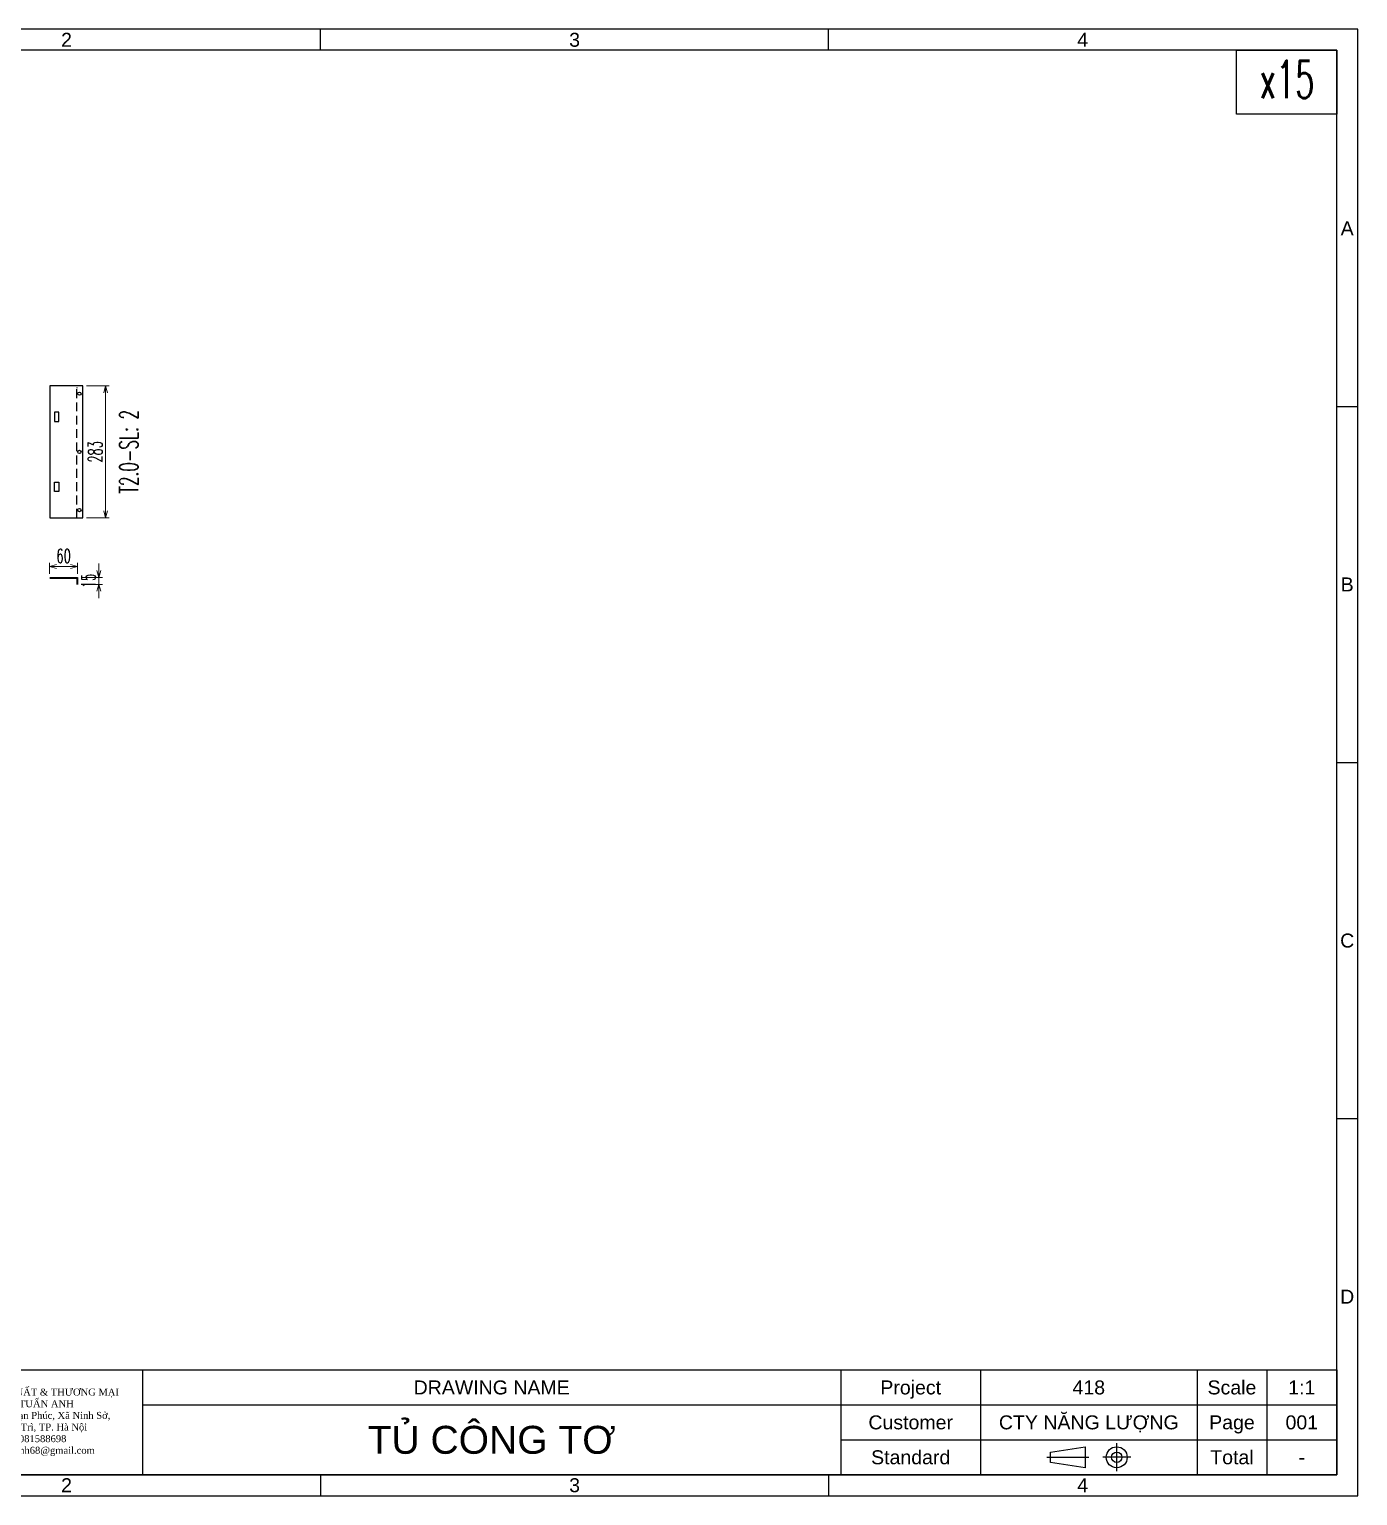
# Model space of a CAD drawing. Header units: millimetres. Extents: x -33730 to 17150, y -76829 to -27437.
# Drawn here: x 14297 to 17150, y -34348 to -31198 of the extents above; entities that cross this region are included whole.
import ezdxf
from ezdxf.enums import TextEntityAlignment as Align

# ---------------------------------------------------------------- set-up
doc = ezdxf.new("R2010")
doc.units = ezdxf.units.MM
doc.header["$LTSCALE"] = 3
doc.linetypes.add('HIDDEN', pattern=[9.525, 6.35, -3.175])
for name, color, linetype in [('@.HIDDEN', 8, 'HIDDEN'), ('@.TEXT', 7, 'Continuous'), ('@.VISIBLE', 7, 'Continuous')]:
    doc.layers.add(name, color=color, linetype=linetype)
doc.styles.add('Ann_w01', font='romans.shx', dxfattribs={"width": 0.6, "bigfont": 'chineset.shx'})
doc.styles.add('Arial', font='arial.ttf')
doc.dimstyles.new('Dim 01_SC15', dxfattribs={"dimscale": 15, "dimtxt": 2, "dimasz": 1, "dimexe": 0.5, "dimexo": 0.5, "dimgap": 0.5, "dimtad": 1, "dimdec": 1, "dimzin": 12, "dimdsep": 46, "dimtxsty": 'Ann_w01', "dimblk": 'OPEN30', "dimcen": 1.5, "dimclrd": 6, "dimclre": 6, "dimclrt": 3, "dimazin": 3, "dimtm": 1e-09, "dimtfac": 1, "dimtdec": 1, "dimtix": 1, "dimtmove": 0, "dimatfit": 3, "dimldrblk": 'OPEN30', "dimfxl": 1, "dimtolj": 1, "dimlwd": 0, "dimlwe": 0, "dimarcsym": 0})

# ---------------------------------------------------------------- blocks, each defined once
blk = doc.blocks.new('_Open30')
at = {"color": 0, "linetype": 'ByBlock', "lineweight": -2}
for p, q in [((-1, 0.27), (0, 0)), ((0, 0), (-1, -0.27)), ((0, 0), (-1, 0))]:
    blk.add_line(p, q, dxfattribs=at)
blk = doc.blocks.new('*D300')
at = {"layer": '@.VISIBLE', "color": 6, "lineweight": 0, "transparency": 16777216}
for p, q in [((14340.6, -32367.4), (14340.6, -32344)), ((14400.6, -32367.4), (14400.6, -32344)), ((14385.6, -32351.5), (14355.6, -32351.5))]:
    blk.add_line(p, q, dxfattribs=at)
at = {"layer": 'Defpoints', "color": 0, "transparency": 16777216}
for p in [(14340.6, -32351.5), (14340.6, -32374.9), (14400.6, -32374.9)]:
    blk.add_point(p, dxfattribs=at)
at = {"layer": '@.VISIBLE', "color": 6, "lineweight": 0, "transparency": 16777216, "xscale": 15, "yscale": 15, "zscale": 15, "rotation": 180}
blk.add_blockref('_Open30', (14340.6, -32351.5), dxfattribs=at)
at = {"layer": '@.VISIBLE', "color": 6, "lineweight": 0, "transparency": 16777216, "xscale": 15, "yscale": 15, "zscale": 15}
blk.add_blockref('_Open30', (14400.6, -32351.5), dxfattribs=at)
at = {"layer": '@.VISIBLE', "color": 3, "transparency": 16777216, "insert": (14370.6, -32329), "char_height": 30, "attachment_point": 5, "style": 'Ann_w01'}
blk.add_mtext('\\A1;60', dxfattribs=at)
blk = doc.blocks.new('*D301')
at = {"layer": '@.VISIBLE', "color": 6, "lineweight": 0, "transparency": 16777216}
for p, q in [((14446.3, -32359.9), (14446.3, -32344.9)), ((14408.1, -32374.9), (14453.8, -32374.9)), ((14446.3, -32374.9), (14446.3, -32389.9)), ((14408.1, -32389.9), (14453.8, -32389.9)), ((14446.3, -32404.9), (14446.3, -32419.9))]:
    blk.add_line(p, q, dxfattribs=at)
at = {"layer": 'Defpoints', "color": 0, "transparency": 16777216}
for p in [(14400.6, -32374.9), (14400.6, -32389.9), (14446.3, -32389.9)]:
    blk.add_point(p, dxfattribs=at)
at = {"layer": '@.VISIBLE', "color": 6, "lineweight": 0, "transparency": 16777216, "xscale": 15, "yscale": 15, "zscale": 15}
for p, rotation in [((14446.3, -32374.9), 270), ((14446.3, -32389.9), 90)]:
    blk.add_blockref('_Open30', p, dxfattribs=dict(at, rotation=rotation))
at = {"layer": '@.VISIBLE', "color": 3, "transparency": 16777216, "insert": (14423.8, -32382.4), "char_height": 30, "attachment_point": 5, "rotation": 90, "style": 'Ann_w01'}
blk.add_mtext('\\A1;15', dxfattribs=at)
blk = doc.blocks.new('*D302')
at = {"layer": '@.VISIBLE', "color": 6, "lineweight": 0, "transparency": 16777216}
for p, q in [((14419.5, -31963.8), (14468.2, -31963.8)), ((14460.7, -31978.8), (14460.7, -32231.8)), ((14419.5, -32246.8), (14468.2, -32246.8))]:
    blk.add_line(p, q, dxfattribs=at)
at = {"layer": 'Defpoints', "color": 0, "transparency": 16777216}
for p in [(14412, -31963.8), (14412, -32246.8), (14460.7, -32246.8)]:
    blk.add_point(p, dxfattribs=at)
at = {"layer": '@.VISIBLE', "color": 6, "lineweight": 0, "transparency": 16777216, "xscale": 15, "yscale": 15, "zscale": 15}
for p, rotation in [((14460.7, -31963.8), 90), ((14460.7, -32246.8), 270)]:
    blk.add_blockref('_Open30', p, dxfattribs=dict(at, rotation=rotation))
at = {"layer": '@.VISIBLE', "color": 3, "transparency": 16777216, "insert": (14438.2, -32105.3), "char_height": 30, "attachment_point": 5, "rotation": 90, "style": 'Ann_w01'}
blk.add_mtext('\\A1;283', dxfattribs=at)
blk = doc.blocks.new('Standard ISO')
at = {"color": 6}
for p, q in [((-6, 0), (0, 0)), ((6, 0), (2, 0)), ((4, -2), (4, 2))]:
    blk.add_line(p, q, dxfattribs=at)
blk.add_lwpolyline([(-0.5, 1.5), (-0.5, -1.5), (-5.5, -0.75), (-5.5, 0.75), (-0.5, 1.5)])
for radius in [1.5, 0.75]:
    blk.add_circle((4, 0), radius)
blk = doc.blocks.new('A$C4dbb82d6')
at = {"layer": '@.VISIBLE'}
h = blk.add_hatch(color=30, dxfattribs=at)
h.dxf.hatch_style = 1
h.paths.add_polyline_path([(0.21, 4.97), (3.62, 1.56), (3.62, 5.97), (1.92, 5.97), (1.3, 5.35), (3.12, 5.35), (3.12, 2.59), (0.74, 4.97), (3.75, 7.98), (3.75, 8.51)])
h = blk.add_hatch(color=150, dxfattribs=at)
h.dxf.hatch_style = 1
h.paths.add_polyline_path([(6.76, 4.97), (4.37, 2.59), (4.37, 5.35), (6.2, 5.35), (5.58, 5.97), (3.88, 5.97), (3.88, 1.56), (7.29, 4.97), (3.75, 8.51), (3.75, 7.98)])
at = {"layer": '@.VISIBLE', "color": 30}
blk.add_lwpolyline([(3.62, 5.97), (3.62, 1.56), (0.21, 4.97), (3.75, 8.51), (3.75, 7.98), (0.74, 4.97), (3.12, 2.59), (3.12, 5.35), (1.3, 5.35), (1.92, 5.97)], close=True, dxfattribs=at)
at = {"layer": '@.VISIBLE', "color": 150}
blk.add_lwpolyline([(3.88, 5.97), (3.88, 1.56), (7.29, 4.97), (3.75, 8.51), (3.75, 7.98), (6.76, 4.97), (4.37, 2.59), (4.37, 5.35), (6.2, 5.35), (5.58, 5.97)], close=True, dxfattribs=at)
at = {"layer": '@.VISIBLE', "color": 30, "insert": (3.75, 0.51), "char_height": 1, "attachment_point": 5, "style": 'Ann_w01'}
blk.add_mtext_dynamic_manual_height_columns('{\\fArial|b1|i0|c0|p34;\\W1;TUAN ANH}', width=7.5, gutter_width=49.6, heights=[0], dxfattribs=at)
blk = doc.blocks.new('KHUNG BAN VE (Made by Tung)')
at = {"layer": '@.VISIBLE', "color": 8}
for p, q in [((75.75, 207), (75.75, 210)), ((148.5, 207), (148.5, 210)), ((221.25, 207), (221.25, 210)), ((3, 156), (0, 156)), ((294, 156), (297, 156)), ((3, 105), (0, 105)), ((294, 105), (297, 105)), ((3, 54), (0, 54)), ((294, 54), (297, 54)), ((23, 18), (23, 3)), ((53, 18), (53, 3)), ((73, 18), (73, 3)), ((123, 18), (123, 3)), ((223, 18), (223, 3)), ((243, 18), (243, 3)), ((274, 18), (274, 3)), ((284, 18), (284, 3)), ((3, 13), (73, 13)), ((123, 13), (294, 13)), ((3, 8), (73, 8)), ((23, 8), (3, 3)), ((223, 8), (294, 8)), ((75.75, 3), (75.75, 0)), ((148.5, 3), (148.5, 0)), ((221.25, 3), (221.25, 0))]:
    blk.add_line(p, q, dxfattribs=at)
for points in [[(0, 0), (297, 0), (297, 210), (0, 210)], [(3, 3), (294, 3), (294, 207), (3, 207)], [(3, 18), (294, 18), (294, 3), (3, 3)]]:
    blk.add_lwpolyline(points, close=True, dxfattribs=at)
at = {"xscale": 1.5, "yscale": 1.5, "zscale": 1.5}
blk.add_blockref('A$C4dbb82d6', (77.375, 4.041), dxfattribs=at)
blk.add_blockref('Standard ISO', (258.5, 5.5))
at = {"layer": '@.TEXT', "color": 1, "style": 'Arial'}
for s, p in [('1', (39.375, 208.5)), ('2', (112.125, 208.5)), ('3', (184.875, 208.5)), ('4', (257.625, 208.5)), ('A', (1.5, 181.5)), ('A', (295.5, 181.5)), ('B', (1.5, 130.5)), ('B', (295.5, 130.5)), ('C', (1.5, 79.5)), ('C', (295.5, 79.5)), ('D', (1.5, 28.5)), ('D', (295.5, 28.5)), ('08/08/2026', (63, 15.5)), ('08/08/2026', (63, 10.5)), ('1', (39.375, 1.5)), ('2', (112.125, 1.5)), ('3', (184.875, 1.5)), ('4', (257.625, 1.5))]:
    blk.add_text(s, height=2, dxfattribs=at).set_placement(p, align=Align.MIDDLE_CENTER)
at = {"layer": '@.TEXT', "color": 2, "style": 'Arial'}
for s, p in [('Designer', (13, 15.5)), ('DRAWING NAME', (173, 15.5)), ('Project', (233, 15.5)), ('Scale', (279, 15.5)), ('Approved', (13, 10.5)), ('Customer', (233, 10.5)), ('Page', (279, 10.5)), ('Name', (38, 5.5)), ('Date', (63, 5.5)), ('Standard', (233, 5.5)), ('Total', (279, 5.5))]:
    blk.add_text(s, height=2, dxfattribs=at).set_placement(p, align=Align.MIDDLE_CENTER)
at = {"layer": '@.TEXT', "color": 1, "style": 'Arial'}
for tag, height, p in [('DESIGNER_NAME', 2, (38, 15.5)), ('PROJECT_CODE', 2, (258.5, 15.5)), ('SCALE', 2, (289, 15.5)), ('APPROVED_NAME', 2, (38, 10.5)), ('CUSTOMER_NAME', 2, (258.5, 10.5)), ('PAGE', 2, (289, 10.5)), ('DRAWING_NAME', 4, (173, 8)), ('TOTAL', 2, (289, 5.5))]:
    blk.add_attdef(tag, text='', height=height, dxfattribs=at).set_placement(p, align=Align.MIDDLE_CENTER)
at = {"layer": '@.VISIBLE', "color": 30, "insert": (106, 10.5), "char_height": 1, "attachment_point": 5, "style": 'Ann_w01'}
blk.add_mtext_dynamic_manual_height_columns('{\\fTimes New Roman|b0|i0|c0|p18;\\W1;CTY TNHH SẢN XUẤT & THƯƠNG MẠI CƠ ĐIỆN TUẤN ANH\\PĐịa chỉ: Bến phà Vạn Phúc, Xã Ninh Sở, Huyện Thanh Trì, TP. Hà Nội\\PMST: 01081588698\\PEmail: ctytuananh68@gmail.com}', width=28.70976, gutter_width=99.197, heights=[0], dxfattribs=at)

msp = doc.modelspace()

# ---------------------------------------------------------------- linework, layer by layer
at = {"layer": '@.HIDDEN'}
msp.add_line((14398.84, -32246.81), (14398.84, -31963.81), dxfattribs=at)
at = {"layer": '@.VISIBLE'}
for p, q in [((14398.84, -31966.71), (14398.84, -31968.71)), ((14398.84, -32243.91), (14398.84, -32241.91))]:
    msp.add_line(p, q, dxfattribs=at)
for points in [[(16889.59, -31242.63), (17104.95, -31242.63), (17104.95, -31380.07), (16889.59, -31380.07)], [(14412.04, -31963.81), (14340.64, -31963.81), (14340.64, -32246.81), (14412.04, -32246.81)], [(14351.14, -32020.31), (14351.14, -32040.31), (14360.14, -32040.31), (14360.14, -32020.31)], [(14351.14, -32190.31), (14351.14, -32170.31), (14360.14, -32170.31), (14360.14, -32190.31)]]:
    msp.add_lwpolyline(points, close=True, dxfattribs=at)
for points in [[(14340.64, -32374.93), (14400.64, -32374.93), (14400.64, -32389.93)], [(14340.64, -32376.93), (14398.64, -32376.93), (14398.64, -32389.93)]]:
    msp.add_lwpolyline(points, dxfattribs=at)
for centre in [(14404.54, -31980.31), (14404.54, -32105.31), (14404.54, -32230.31)]:
    msp.add_circle(centre, 3.5, dxfattribs=at)

# ---------------------------------------------------------------- block references
at = {"layer": '@.VISIBLE', "xscale": 15, "yscale": 15, "zscale": 15}
msp.add_blockref('KHUNG BAN VE (Made by Tung)', (12694.95, -34347.63), dxfattribs=at).add_auto_attribs({'APPROVED_NAME': '-', 'DESIGNER_NAME': 'N.S.TUNG', 'TOTAL': '-', 'PAGE': '001', 'SCALE': '1:1', 'CUSTOMER_NAME': 'CTY NĂNG LƯỢNG', 'PROJECT_CODE': '418', 'DRAWING_NAME': 'TỦ CÔNG TƠ'})

# ---------------------------------------------------------------- texts
at = {"layer": '@.VISIBLE', "color": 2, "style": 'Ann_w01', "width": 0.6}
msp.add_text('x15', height=80, dxfattribs=at).set_placement((16998.26, -31305.23), align=Align.MIDDLE_CENTER)
msp.add_text('T2.0-SL: 2', height=40, rotation=90, dxfattribs=at).set_placement((14510.68, -32105.31), align=Align.MIDDLE_CENTER)

# ---------------------------------------------------------------- dimensions: what is measured, and where the dimension line sits
at = {"layer": '@.VISIBLE'}
for base, p1, p2, picture, middle in [((14460.68, -32246.81), (14412.04, -31963.81), (14412.04, -32246.81), '*D302', (14438.18, -32105.31)), ((14446.26, -32389.93), (14400.64, -32374.93), (14400.64, -32389.93), '*D301', (14423.76, -32382.43))]:
    dim = msp.add_linear_dim(base=base, p1=p1, p2=p2, angle=90, dimstyle='Dim 01_SC15', dxfattribs=at)
    dim.commit()
    dim.dimension.update_dxf_attribs({"geometry": picture, "text_midpoint": middle})
dim = msp.add_linear_dim(base=(14340.64, -32351.46), p1=(14400.64, -32374.93), p2=(14340.64, -32374.93), dimstyle='Dim 01_SC15', dxfattribs=at)
dim.commit()
dim.dimension.update_dxf_attribs({"geometry": '*D300', "text_midpoint": (14370.64, -32328.96)})

doc.saveas('drawing.dxf')
